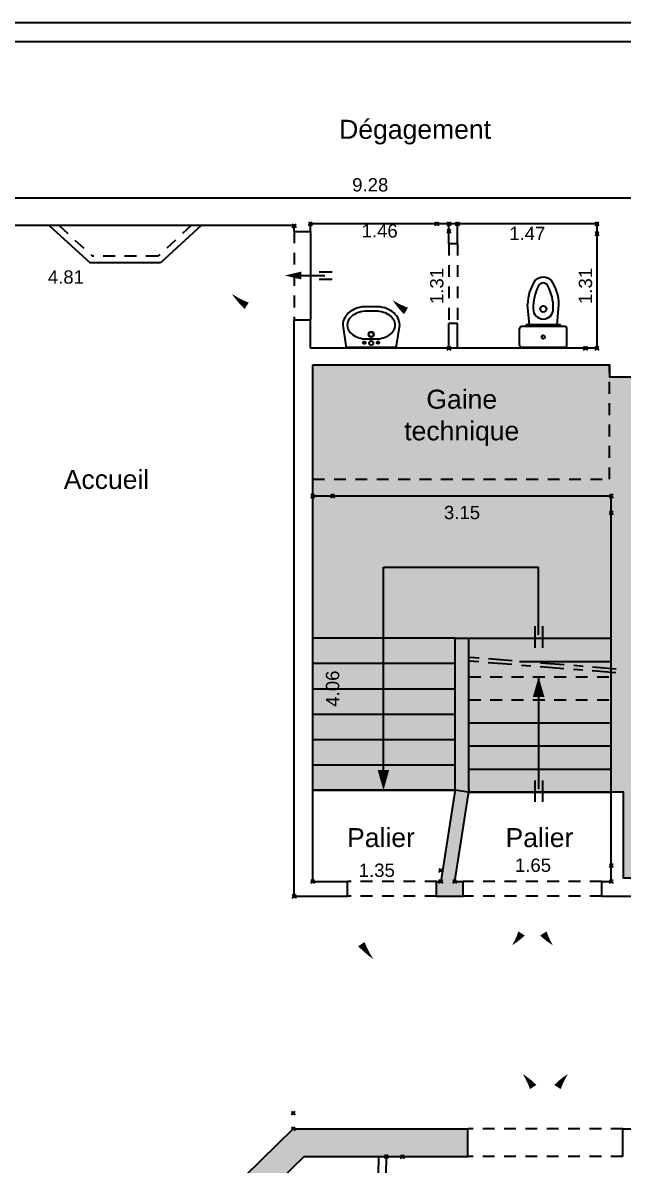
# Model space of a CAD drawing. Header units: metres. Extents: x 46.9 to 94.2, y 5.9 to 84.
# Drawn here: x 58.76 to 65.08, y 20.3 to 32.33 of the extents above; entities that cross this region are included whole.
import ezdxf
from ezdxf.enums import TextEntityAlignment as Align

# ---------------------------------------------------------------- set-up
doc = ezdxf.new("R2010")
doc.units = ezdxf.units.M
doc.header["$PDMODE"] = 35
doc.header["$PDSIZE"] = 0.02
doc.linetypes.add('AXES', pattern=[2, 1.25, -0.25, 0.25, -0.25])
doc.linetypes.add('CACHE2', pattern=[0.1875, 0.125, -0.0625])
for name, color, linetype in [('GEX_BAT_cloison', 2, 'Continuous'), ('GEX_BAT_escalier_rampe', 6, 'Continuous'), ('GEX_BAT_gaine_tremie', 13, 'Continuous'), ('GEX_BAT_linteau_cloison', 3, 'CACHE2'), ('GEX_BAT_linteau_mur', 6, 'CACHE2'), ('GEX_BAT_mur', 1, 'Continuous'), ('GEX_MEP_txt_cot_plani', 30, 'Continuous'), ('GEX_MEP_txt_designation', 7, 'Continuous')]:
    doc.layers.add(name, color=color, linetype=linetype)
for name, color, linetype, true_color in [('GEX_EDS_sdp_2-tremie', 7, 'Continuous', 0xffff7f), ('GEX_EQU_sanitaire', 9, 'Continuous', 0x808080), ('GEX_MEP_mur_pochage', 7, 'Continuous', 0x999999), ('GEX_MEP_ouvrant_porte', 9, 'Continuous', 0x808080)]:
    doc.layers.add(name, color=color, linetype=linetype, true_color=true_color)
doc.styles.add('Cota100', font='swissl.ttf', dxfattribs={"height": 0.14})
doc.styles.add('Designation', font='swissl.ttf', dxfattribs={"height": 0.2})
doc.styles.add('Désignation', font='swissl.ttf', dxfattribs={"height": 0.2})
doc.dimstyles.new('00SCP', dxfattribs={"dimtxt": 0.2, "dimasz": 0.1, "dimexe": 1.25, "dimexo": 0.625, "dimgap": 0.05, "dimtad": 0, "dimzin": 0, "dimdsep": 46, "dimtxsty": 'Cota100', "dimblk": 'NONE', "dimcen": 0, "dimse1": 1, "dimse2": 1, "dimsd1": 1, "dimsd2": 1, "dimclrd": 256, "dimclrt": 256, "dimaunit": 2, "dimazin": 0, "dimtfac": 1, "dimtofl": 0, "dimtmove": 0, "dimatfit": 3, "dimldrblk": 'NONE', "dimfxl": 1, "dimlwd": -1, "dimarcsym": 0})

# ---------------------------------------------------------------- blocks, each defined once
blk = doc.blocks.new('F_marche')
at = {"layer": 'GEX_BAT_escalier_rampe'}
for p, q in [((-0.03792431210968061, -0.09339923793413618), (-0.0379243121374202, -0.2289767161710188)), ((0.03792431207148184, -0.09339923795050709), (0.0379243120432875, -0.2289767161864802))]:
    blk.add_line(p, q, dxfattribs=at)
blk.add_lwpolyline([(1.955413608811796e-11, 0.09339923794232163, 0.08319645964832739, 0, 0), (5.502442945726216e-11, 0.2695829558288096, 0, 0, 0)], format="xyseb", dxfattribs=at)
blk.add_lwpolyline([(1.955413608811796e-11, 0.09339923794232163), (-1.909938873723149e-11, -0.09339923794232163), (-3.092281986027956e-11, -0.152155470433172)], dxfattribs=at)
blk = doc.blocks.new('WC_anc')
at = {"layer": 'GEX_EQU_sanitaire'}
for p, q in [((-0.2299999999995634, 0), (0.2299999999995634, 0)), ((-0.25, -0.01999999999998181), (-0.25, -0.2000000000000455)), ((0.25, -0.01999999999998181), (0.25, -0.2000000000000455)), ((-0.2299999999995634, -0.2200000000000273), (0.2299999999995634, -0.2200000000000273)), ((-0.1800211909576319, -0.2400000000000091), (-0.1800211909576319, -0.2200000000000273)), ((-0.1800211909576319, -0.2400000000000091), (0.1800211909576319, -0.2400000000000091)), ((-0.1455349706211564, -0.2400000000000091), (-0.1655349706215929, -0.4513128155659842)), ((0.1455349706211564, -0.2400000000000091), (0.1655349706215929, -0.4513128155659842)), ((0.1800211909576319, -0.2200000000000273), (0.1800211909576319, -0.2400000000000091))]:
    blk.add_line(p, q, dxfattribs=at)
for centre, radius in [((0, -0.1100000000000136), 0.01808360721902258), ((0, -0.4057859205188379), 0.03256487162645499)]:
    blk.add_circle(centre, radius, dxfattribs=at)
for centre, radius, start, end in [((-0.2299999999995634, -0.01999999999998181), 0.02, 90, 180), ((0.2299999999995634, -0.01999999999998181), 0.02, 0, 90), ((-0.2299999999995634, -0.2000000000000455), 0.02, 180, 270), ((0.2299999999995634, -0.2000000000000455), 0.02, 270, 0), ((0, -0.4057859205188379), 0.1060212552761711, 0, 180), ((0.2980036237804597, -0.4449736446969155), 0.4635819383751183, 180.7835056242657, 214.5960937535765), ((0.4098907800525922, -0.4136457472908432), 0.51598738613228, 179.1272028522205, 207.1953121396612), ((-0.4098907800525922, -0.4136457472909569), 0.5159873861322742, 332.8046878603388, 0.8727971477925268), ((-0.2980036237804597, -0.4449736446970292), 0.4635819383751183, 325.4039062464342, 359.2164943749918), ((0.002048223230303847, -0.6047060774502597), 0.1343332534198252, 230.3853511661666, 269.1263585809832), ((0, -0.6242586016226142), 0.05515311442279596, 207.195312139602, 332.8046878603388), ((-0.002048223230303847, -0.6047060774502597), 0.1343332534198252, 270.8736414190167, 309.6146488338334)]:
    blk.add_arc(centre, radius, start, end, dxfattribs=at)
blk = doc.blocks.new('Lav_anc_1v')
at = {"layer": 'GEX_EQU_sanitaire'}
for points in [[(0.2671999807789689, -0.01364011874238713, 0.3714912022124027), (0.2513749701811321, 0), (-0.2513749701811321, 0, 0.3714912022124027), (-0.2671999807789689, -0.01364011874238713), (-0.2999999999992724, -0.2335921396638696, 0.1305202039243793), (-0.2796980951852674, -0.310040270441732, 0.001378107605850219), (-0.2792746499490022, -0.3107765809872944, 0.1066419042165476), (-0.2201854041159095, -0.3758630628221908, 0.08343840775337649), (-0.1423817943559698, -0.4138970895614875, 0.07217341362277754), (-0.04800000000091131, -0.4275921396651938), (0.04800000000068394, -0.4275921396651938, 0.0721734136215435), (0.1423817943541508, -0.4138970895614875, 0.08343840775345376), (0.2201854041140905, -0.3758630628221908, 0.106641904216498), (0.2792746499471832, -0.3107765809877492, 0.1319220404657991), (0.2999999999992724, -0.2335921396638696)], [(0.1287391805835796, -0.09930761011992217, 0.07217341362128663), (0.04800000000068394, -0.08759213966322932), (-0.04800000000068394, -0.08759213966322932, 0.07217341362288392), (-0.1287391805853986, -0.09930761011992217, 0.0834384077533716), (-0.1922497833638772, -0.1303545496102743, 0.1066419042166471), (-0.2377308882805664, -0.1804517384848623, 0.1319220404663179), (-0.2520000000022264, -0.2335921396638696, 0.1319220404661892), (-0.2377308882805664, -0.2867325408428769, 0.1066419042165444), (-0.1922497833638772, -0.3368297297179197, 0.0834384077533782), (-0.1287391805853986, -0.3678766692082718, 0.07217341362182433), (-0.04800000000187765, -0.3795921396645099), (0.04800000000068394, -0.3795921396645099, 0.07217341362126348), (0.1287391805835796, -0.3678766692082718, 0.08343917009734833), (0.1922503085993981, -0.3368293538114813, 0.1066408862363475), (0.2377308882787474, -0.2867325408433317, 0.131922040466341), (0.2520000000004075, -0.2335921396638696, 0.1319220404663902), (0.2377308882787474, -0.1804517384848623, 0.1066419042165821), (0.1922497833620582, -0.1303545496102743, 0.08343840775341206)], [(-0.08498993401315147, -0.04786038884594745, -1), (-0.05879794668055638, -0.04786038884594745, -1)], [(0.0280000000001337, -0.1355921396634585, -1), (-0.0280000000001337, -0.1355921396634585, -1)], [(0.0240000000001146, -0.1355921396634585, -1), (-0.0240000000001146, -0.1355921396634585, -1)], [(-0.02242018649707234, -0.04379606983138729, -1), (0.02242018649707234, -0.04379606983138729, -1)], [(0.05879794668055638, -0.04786038884594745, -1), (0.08498993401315147, -0.04786038884594745, -1)]]:
    blk.add_lwpolyline(points, format="xyb", close=True, dxfattribs=at)
blk = doc.blocks.new('*D41')
at = {"color": 0, "transparency": 16777216}
for p in [(62.58839905934109, 20.39080732222282), (62.75631940925791, 20.38861168161501), (62.53147243564216, 16.03711731617841)]:
    blk.add_point(p, dxfattribs=at)
at = {"layer": 'GEX_MEP_txt_cot_plani', "transparency": 16777216, "insert": (62.72785609740845, 18.2117666785928), "char_height": 0.14, "attachment_point": 5, "rotation": 89.25087238310023, "style": 'Cota100'}
blk.add_mtext('4.35', dxfattribs=at)
blk = doc.blocks.new('_None')
blk = doc.blocks.new('*D79')
at = {"color": 0, "transparency": 16777216}
for p in [(67.05886849839189, 30.6200797102656), (57.77886836257675, 30.48496669622273), (67.05886836257106, 30.48495736825226)]:
    blk.add_point(p, dxfattribs=at)
at = {"layer": 'GEX_MEP_txt_cot_plani', "transparency": 16777216, "insert": (62.41886849839473, 30.62008437425083), "char_height": 0.14, "attachment_point": 5, "rotation": 359.9999424080453, "style": 'Cota100'}
blk.add_mtext('9.28', dxfattribs=at)
blk = doc.blocks.new('*D80')
at = {"color": 0, "transparency": 16777216}
for p in [(61.78782359366322, 30.21107489045788), (63.24782359366142, 30.21107342288632), (63.24782351765973, 30.135463849233)]:
    blk.add_point(p, dxfattribs=at)
at = {"layer": 'GEX_MEP_txt_cot_plani', "transparency": 16777216, "insert": (62.51782351766066, 30.13546458301877), "char_height": 0.14, "attachment_point": 5, "rotation": 359.9999424070844, "style": 'Cota100'}
blk.add_mtext('1.46', dxfattribs=at)
blk = doc.blocks.new('*D81')
at = {"color": 0, "transparency": 16777216}
for p in [(63.12021081656779, 30.21107355116173), (63.24782359366418, 30.21107342288724), (63.24782227687137, 28.90107342288775)]:
    blk.add_point(p, dxfattribs=at)
at = {"layer": 'GEX_MEP_txt_cot_plani', "transparency": 16777216, "insert": (63.1202101581714, 29.55607355116198), "char_height": 0.14, "attachment_point": 5, "rotation": 89.99994240712196, "style": 'Cota100'}
blk.add_mtext('1.31', dxfattribs=at)
blk = doc.blocks.new('*D82')
at = {"color": 0, "transparency": 16777216}
for p in [(64.80782359366002, 30.21107185479741), (64.68653958980732, 28.90107197670933), (64.807822276869, 28.90107185479792)]:
    blk.add_point(p, dxfattribs=at)
at = {"layer": 'GEX_MEP_txt_cot_plani', "transparency": 16777216, "insert": (64.68654024820283, 29.55607197670906), "char_height": 0.14, "attachment_point": 5, "rotation": 89.9999424072012, "style": 'Cota100'}
blk.add_mtext('1.31', dxfattribs=at)
blk = doc.blocks.new('*D83')
at = {"color": 0, "transparency": 16777216}
for p in [(63.33782359366158, 30.2110733324207), (64.80782359366002, 30.2110718547974), (64.80782349104064, 30.10898191151408)]:
    blk.add_point(p, dxfattribs=at)
at = {"layer": 'GEX_MEP_txt_cot_plani', "transparency": 16777216, "insert": (64.07282349104145, 30.10898265032571), "char_height": 0.14, "attachment_point": 5, "rotation": 359.99994240708924, "style": 'Cota100'}
blk.add_mtext('1.47', dxfattribs=at)
blk = doc.blocks.new('*D105')
at = {"color": 0, "transparency": 16777216}
for p in [(61.60781418061832, 20.84659193460992), (61.60781401554412, 20.68236935403729), (70.44781401553608, 20.68236046819493)]:
    blk.add_point(p, dxfattribs=at)
at = {"layer": 'GEX_MEP_txt_cot_plani', "transparency": 16777216, "insert": (66.02781418061431, 20.84658749168873), "char_height": 0.14, "attachment_point": 5, "rotation": 359.99994240709674, "style": 'Cota100'}
blk.add_mtext('8.84', dxfattribs=at)
blk = doc.blocks.new('*D107')
at = {"color": 0, "transparency": 16777216}
for p in [(56.8078235735602, 30.19107989628446), (61.61782357355878, 30.19107506134059), (56.8078230291047, 29.64943329029666)]:
    blk.add_point(p, dxfattribs=at)
at = {"layer": 'GEX_MEP_txt_cot_plani', "transparency": 16777216, "insert": (59.21282302910399, 29.64943087282473), "char_height": 0.14, "attachment_point": 5, "rotation": 359.999942407094, "style": 'Cota100'}
blk.add_mtext('4.81', dxfattribs=at)
blk = doc.blocks.new('*D125')
at = {"color": 0, "transparency": 16777216}
for p in [(61.81282071380154, 27.34607486532968), (62.02274933621332, 27.34607465431253), (61.81281663274966, 23.28607486533291)]:
    blk.add_point(p, dxfattribs=at)
at = {"layer": 'GEX_MEP_txt_cot_plani', "transparency": 16777216, "insert": (62.02274729568739, 25.31607465431414), "char_height": 0.14, "attachment_point": 5, "rotation": 89.99994240713077, "style": 'Cota100'}
blk.add_mtext('4.06', dxfattribs=at)
blk = doc.blocks.new('*D126')
at = {"color": 0, "transparency": 16777216}
for p in [(61.81282071380065, 27.34607486532969), (64.95804432310797, 27.34607170379786), (64.95804414563105, 27.16951027103278)]:
    blk.add_point(p, dxfattribs=at)
at = {"layer": 'GEX_MEP_txt_cot_plani', "transparency": 16777216, "insert": (63.3854323409774, 27.16951185179869), "char_height": 0.14, "attachment_point": 5, "rotation": 359.9999424071377, "style": 'Cota100'}
blk.add_mtext('3.15', dxfattribs=at)
blk = doc.blocks.new('*D127')
at = {"color": 0, "transparency": 16777216}
for p in [(63.16281674975131, 23.40247300206192), (61.81281663275057, 23.28607486533201), (63.16281663274821, 23.28607350833136)]:
    blk.add_point(p, dxfattribs=at)
at = {"layer": 'GEX_MEP_txt_cot_plani', "transparency": 16777216, "insert": (62.4878167497525, 23.40247368056223), "char_height": 0.14, "attachment_point": 5, "rotation": 359.99994240710356, "style": 'Cota100'}
blk.add_mtext('1.35', dxfattribs=at)
blk = doc.blocks.new('*D128')
at = {"color": 0, "transparency": 16777216}
for p in [(64.95804041266989, 23.45580824519129), (63.30781663274774, 23.28607336257847), (64.95804024205334, 23.28607170379928)]:
    blk.add_point(p, dxfattribs=at)
at = {"layer": 'GEX_MEP_txt_cot_plani', "transparency": 16777216, "insert": (64.13292860801708, 23.45580907458088), "char_height": 0.14, "attachment_point": 5, "rotation": 359.99994240717086, "style": 'Cota100'}
blk.add_mtext('1.65', dxfattribs=at)
blk = doc.blocks.new('*D129')
at = {"color": 0, "transparency": 16777216}
for p in [(61.61781647694804, 23.13107506134383), (70.44781647694433, 23.1310661855532), (70.4478162815054, 22.93663552795441)]:
    blk.add_point(p, dxfattribs=at)
at = {"layer": 'GEX_MEP_txt_cot_plani', "transparency": 16777216, "insert": (66.03281628150727, 22.9366399658497), "char_height": 0.14, "attachment_point": 5, "rotation": 359.99994240709594, "style": 'Cota100'}
blk.add_mtext('8.83', dxfattribs=at)

msp = doc.modelspace()

# ---------------------------------------------------------------- hatches: boundary and pattern name
at = {"layer": 'GEX_EDS_sdp_2-tremie'}
h = msp.add_hatch(color=256, dxfattribs=at)
edge = h.paths.add_edge_path()
edge.add_line((61.81282210095469, 28.72607486532979), (64.93782210095196, 28.72607172412791))
edge.add_line((64.93782210095196, 28.72607172412791), (64.93782197418568, 28.59995950014309))
edge.add_line((64.93782197418568, 28.59995950014309), (66.3005932231863, 28.59995813030218))
edge.add_line((66.3005932231863, 28.59995813030218), (66.30059004791747, 25.44107035428715))
edge.add_line((66.30059004791747, 25.44107035428715), (70.7078187989191, 25.44106592420303))
edge.add_line((70.7078187989191, 25.44106592420303), (70.70782074786166, 27.37995370022236))
edge.add_line((70.70782074786166, 27.37995370022236), (71.845591996861, 27.37995255655005))
edge.add_line((71.845591996861, 27.37995255655005), (71.84559100155548, 26.38978390078955))
edge.add_arc((71.82657353126149, 26.20745257566693), 0.1833204197501029, -8.627596490240819, 84.04548229141233, ccw=False)
edge.add_line((72.00781954163722, 26.17995239348147), (73.00559079064078, 26.17995139053346))
edge.add_line((73.00559079064078, 26.17995139053346), (73.00558970001111, 25.09495139053524))
edge.add_line((73.00558970001111, 25.09495139053524), (70.70781845101192, 25.09495370022341))
edge.add_line((70.70781845101192, 25.09495370022341), (70.54781845101661, 25.094953861053))
edge.add_line((70.54781845101661, 25.094953861053), (70.5478166679286, 23.32106608503454))
edge.add_line((70.5478166679286, 23.32106608503454), (65.08781666792402, 23.32107157334667))
edge.add_line((65.08781666792402, 23.32107157334667), (65.08781757761881, 24.22607157334824))
edge.add_line((65.08781757761881, 24.22607157334824), (63.45341069488586, 24.22607321623127))
edge.add_line((63.45341069488586, 24.22607321623127), (63.31150844088825, 24.24607335886867))
edge.add_line((63.31150844088825, 24.24607335886867), (61.81281759772628, 24.24607486533114))
edge.add_line((61.81281759772628, 24.24607486533114), (61.81282071379792, 27.34607486532968))
edge.add_line((61.81282071379792, 27.34607486532968), (61.81282210095469, 28.72607486532979))
at = {"layer": 'GEX_MEP_mur_pochage'}
for points in [[(63.45781920601985, 25.84607321180101), (63.31281920602214, 25.846073357553), (63.31281760622187, 24.25452573119765), (63.16281663274822, 23.28607350833136), (63.11781663275087, 23.28607355356507), (63.11781647694806, 23.13107355356533), (63.39781647694781, 23.1310732721131), (63.39781663275153, 23.28607327211284), (63.30781663274578, 23.28607336257846), (63.45781760621867, 24.25452558543657)], [(59.21009235759175, 17.93887573048323), (61.72099140382761, 20.39080819412811), (63.44839905933986, 20.39080645776266), (63.44839935241362, 20.68236750390679), (61.60781401554414, 20.68236935403729), (59.10781156158373, 18.24107758436276), (56.7541514148661, 18.2410799502286), (56.75415111109851, 17.93887819916017)]]:
    msp.add_hatch(color=256, dxfattribs=at).paths.add_polyline_path(points)

# ---------------------------------------------------------------- linework, layer by layer
at = {"layer": 'GEX_BAT_cloison'}
for p, q in [((63.24782338257228, 30.0010734228872), (63.24782359366145, 30.21107342288633)), ((63.33782338257333, 30.00107333242067), (63.3378235936616, 30.2110733324198)), ((63.33782338257333, 30.00107333242067), (63.24782338257319, 30.0010734228872)), ((63.24782227686956, 28.90107342288775), (63.2478225382165, 29.16107342288797)), ((63.33782253821755, 29.16107333242144), (63.2478225382165, 29.16107342288706)), ((63.33782227686879, 28.90107333242122), (63.33782253821755, 29.16107333242144)), ((62.50172896422555, 19.88120826130489), (62.50839222195009, 20.39080740264399)), ((62.58172212636691, 19.88016231163147), (62.5883990593411, 20.39080732222283))]:
    msp.add_line(p, q, dxfattribs=at)
at = {"layer": 'GEX_BAT_escalier_rampe'}
for p, q in [((61.78782351324662, 30.13107489045797), (61.78782257842249, 29.20107489045859)), ((62.5578176523295, 24.30036101745827), (62.55781995946109, 26.59607411646812)), ((62.55781995946109, 26.59607411646812), (64.19281995990696, 26.59607247298845)), ((64.1928192419391, 25.88180974525585), (64.19281995990696, 26.59607247298845)), ((64.15398829262722, 25.97261922447069), (64.15398806615849, 25.74733817457673)), ((64.23165037383023, 25.9726191464033), (64.2316501473615, 25.7473380965057)), ((63.31281920602214, 25.846073357553), (61.81281920602305, 25.8460748653315)), ((63.45781920601894, 25.84607321180101), (64.95804281532946, 25.84607170379877)), ((63.31281893763753, 25.57907335755317), (61.81281893763753, 25.57907486533168)), ((63.99036786365468, 25.60307267649114), (64.95804257106829, 25.60307170379929)), ((64.19281879891878, 25.44107247298871), (64.19281761010188, 24.25814396182614)), ((63.31281866925474, 25.31207335755334), (61.81281866925292, 25.31207486533185)), ((63.31281840086831, 25.04507335755352), (61.8128184008674, 25.04507486533203)), ((63.45781831039949, 24.95507321180048), (64.93781831039814, 24.95507172412545)), ((63.31281813248461, 24.77807335755278), (61.81281813248279, 24.7780748653322)), ((63.45781806613832, 24.712073211801), (64.95804167544793, 24.71207170379694)), ((63.31281786409909, 24.51107335755296), (61.81281786409818, 24.51107486533238)), ((63.45781782187896, 24.46907321180151), (64.95804143118858, 24.46907170379745)), ((64.15398666079, 24.34895344104189), (64.15398643432127, 24.12367239114701)), ((64.2316487419921, 24.34895336297359), (64.23164851552337, 24.1236723130769)), ((61.81281759772628, 24.24607486533114), (63.31150844088825, 24.24607335886867)), ((63.45341069488495, 24.22607321623127), (64.95804118692922, 24.22607170379797))]:
    msp.add_line(p, q, dxfattribs=at)
at = {"layer": 'GEX_BAT_escalier_rampe', "linetype": 'AXES', "ltscale": 0.2}
for p, q in [((65.01071107143616, 25.52255350221913), (63.37951893637091, 25.65127709521494)), ((65.00756430174351, 25.4826774713174), (63.37637216667918, 25.61140106431321))]:
    msp.add_line(p, q, dxfattribs=at)
at = {"layer": 'GEX_BAT_escalier_rampe', "linetype": 'CACHE2'}
for p, q in [((63.45781879891911, 25.44107321180036), (64.95804240822872, 25.4410717037963)), ((63.45781855465884, 25.19807321179997), (64.95804216396846, 25.19807170379681))]:
    msp.add_line(p, q, dxfattribs=at)
at = {"layer": 'GEX_BAT_escalier_rampe'}
for points in [[(64.19281858527575, 25.22867966411559, 0.1211528466772961, 0, 0), (64.19281879891878, 25.44107247298871, 0, 0, 0)], [(62.55781781136648, 24.45846692534087, 0.1211528466772961, 0, 0), (62.55781759772344, 24.24607411646866, 0, 0, 0)]]:
    msp.add_lwpolyline(points, format="xyseb", dxfattribs=at)
at = {"layer": 'GEX_BAT_gaine_tremie'}
for p, q in [((59.03782357356158, 30.19107765471927), (59.46712494021267, 29.8010772231919)), ((60.63782357356013, 30.19107604642249), (60.20852142286367, 29.80107647795012)), ((60.20852142286276, 29.80107647795012), (59.46712494021176, 29.8010772231919))]:
    msp.add_line(p, q, dxfattribs=at)
at = {"layer": 'GEX_BAT_gaine_tremie', "linetype": 'CACHE2'}
for p, q in [((59.14192613766318, 30.19107755007735), (59.49417341286517, 29.87107719600226)), ((60.53372100945762, 30.19107615106441), (60.18147309093911, 29.87107650513917)), ((60.18147309093911, 29.87107650513917), (59.49417341286517, 29.87107719600226))]:
    msp.add_line(p, q, dxfattribs=at)
at = {"layer": 'GEX_BAT_linteau_cloison'}
for p, q in [((63.24782338257228, 30.0010734228872), (63.24782253821377, 29.16107342288706)), ((63.33782338257333, 30.00107333242067), (63.33782253821482, 29.16107333242144))]:
    msp.add_line(p, q, dxfattribs=at)
at = {"layer": 'GEX_BAT_linteau_mur'}
for p, q in [((61.61782351324564, 30.1310750613402), (61.61782257842424, 29.20107506134082)), ((61.78782351324298, 30.13107489045797), (61.78782257842249, 29.20107489045859)), ((63.11781663274996, 23.28607355356507), (62.17781663274764, 23.28607449843912)), ((64.85781663274702, 23.28607180454037), (63.39781663275153, 23.28607327211193)), ((63.11781647694806, 23.13107355356533), (62.17781647694483, 23.13107449844028)), ((64.85781647694421, 23.13107180454153), (63.39781647694781, 23.1310732721131)), ((65.07839935240918, 20.68236586545481), (63.44839935241362, 20.68236750390679)), ((65.07839905933724, 20.39080481930978), (63.44839905933986, 20.39080645776266))]:
    msp.add_line(p, q, dxfattribs=at)
at = {"layer": 'GEX_BAT_mur'}
for p, q in [((74.54582665717953, 32.32670276441968), (55.01299524609658, 32.326722398534)), ((68.6607880336187, 32.12670867997349), (57.77887001284398, 32.12671961831802)), ((57.77886836257676, 30.48496669622273), (65.16386836257516, 30.48495927292515)), ((61.78782351324935, 30.13107489045797), (61.78782359366323, 30.21107489045789)), ((64.80782359366003, 30.21107185479741), (61.78782359366323, 30.21107489045789)), ((64.80782227686723, 28.90107185479792), (64.80782359366003, 30.21107185479741)), ((61.61782357355878, 30.1910750613406), (56.75416342683911, 30.19107995022205)), ((61.61782351324837, 30.1310750613402), (61.61782357355969, 30.19107506133969)), ((61.61782351324837, 30.1310750613402), (61.78782351324753, 30.13107489045797)), ((61.61781647694806, 23.13107506134384), (61.61782257842424, 29.20107506134082)), ((61.61782257842606, 29.20107506134082), (61.78782257842431, 29.20107489045859)), ((61.78782227686861, 28.9010748904584), (61.78782257842522, 29.20107489045859)), ((64.80782227686723, 28.90107185479792), (61.78782227686861, 28.9010748904584)), ((61.81281663274876, 23.28607486533201), (61.81282071379883, 27.34607486532968)), ((61.81282071379701, 27.34607486532968), (64.95804432310797, 27.34607170379786)), ((64.95804024205427, 23.28607170379837), (64.95804432310797, 27.34607170379786)), ((63.31281760622187, 24.25452573119765), (63.31281920602214, 25.846073357553)), ((63.31281920602214, 25.846073357553), (63.45781920601985, 25.84607321180101)), ((63.45781760621867, 24.25452558543657), (63.45781920601985, 25.84607321180101)), ((63.31281760622187, 24.25452573119765), (63.16281663274822, 23.28607350833136)), ((63.45781760621867, 24.25452558543657), (63.30781663274593, 23.28607336257937)), ((61.81281663274876, 23.28607486533201), (62.17781663275036, 23.28607449843912)), ((62.17781647694756, 23.13107449844028), (62.17781663275036, 23.28607449843912)), ((63.11781647694806, 23.13107355356533), (63.11781663275087, 23.28607355356507)), ((63.11781663275087, 23.28607355356507), (63.16281663274822, 23.28607350833136)), ((63.30781663274774, 23.28607336257846), (63.39781663275244, 23.28607327211284)), ((63.39781647694781, 23.1310732721131), (63.39781663275153, 23.28607327211284)), ((64.85781647694694, 23.13107180454153), (64.85781663274884, 23.28607180454128)), ((64.85781663274884, 23.28607180454128), (64.95804024205427, 23.28607170379837)), ((61.61781647694806, 23.13107506134384), (62.17781647694756, 23.13107449844028)), ((63.11781647694806, 23.13107355356533), (63.3978164769469, 23.1310732721131)), ((64.85781647694694, 23.13107180454153), (65.44781647694526, 23.13107121148187)), ((61.60781401554414, 20.68236935403729), (59.10781156158373, 18.24107758436276)), ((61.60781401554414, 20.68236935403729), (63.44839935241453, 20.68236750390679)), ((63.44839905933986, 20.39080645776266), (63.44839935241362, 20.6823675039077)), ((65.07839905933997, 20.39080481930978), (65.0783993524119, 20.68236586545481)), ((65.078399352411, 20.68236586545481), (68.247814015539, 20.68236267960401)), ((61.72099140382761, 20.39080819412811), (59.21009235759175, 17.93887573048323)), ((61.72099140382761, 20.39080819412811), (63.44839905934077, 20.39080645776266))]:
    msp.add_line(p, q, dxfattribs=at)
at = {"layer": 'GEX_BAT_mur', "linetype": 'CACHE2'}
for p, q in [((61.81282088970693, 27.52107486532987), (61.81282210095469, 28.72607486532979)), ((61.81282210095469, 28.72607486532979), (64.93782210095105, 28.72607172412427)), ((64.9378208897042, 27.52107172412707), (64.93782210095105, 28.72607172412427)), ((61.81282088970511, 27.52107486532987), (64.9378208897042, 27.52107172412707))]:
    msp.add_line(p, q, dxfattribs=at)
at = {"layer": 'GEX_EDS_sdp_2-tremie', "flags": 128}
msp.add_lwpolyline([(61.81282210095469, 28.72607486532979), (64.93782210095196, 28.72607172412791), (64.93782197418568, 28.59995950014309), (66.3005932231863, 28.59995813030218), (66.30059004791747, 25.44107035428715), (70.7078187989191, 25.44106592420303), (70.70782074786166, 27.37995370022236), (71.845591996861, 27.37995255655005), (71.84559100155548, 26.38978390078955, -0.4279451727842913), (72.00781954163722, 26.17995239348147), (73.00559079064078, 26.17995139053346), (73.00558970001111, 25.09495139053524), (70.70781845101192, 25.09495370022341), (70.54781845101661, 25.094953861053), (70.5478166679286, 23.32106608503454), (65.08781666792402, 23.32107157334667), (65.08781757761881, 24.22607157334824), (63.45341069488586, 24.22607321623127), (63.31150844088825, 24.24607335886867), (61.81281759772628, 24.24607486533114), (61.81282071379792, 27.34607486532968)], format="xyb", close=True, dxfattribs=at)
at = {"layer": 'GEX_MEP_ouvrant_porte', "flags": 128}
for points in [[(61.61782351324564, 30.1310750613402, 0, 0, 0), (60.96021354572258, 29.47346641585682, 0, 0.07999999999999999, 0.05432790184938657), (61.11729670719433, 29.34725562012682, 0, 0, 0.1430387188214152), (61.61782257842424, 29.20107506134082, 0, 0, 0.1430387188214152)], [(63.24782338257228, 30.0010734228872, 0, 0, 0), (62.65385308932673, 29.40710432373999, 0, 0.07999999999999999, 0.05432790184887391), (62.79573465452449, 29.29310747598538, 0, 0, 0.1430387188206205), (63.24782253821377, 29.16107342288706, 0, 0, 0.1430387188206205)], [(62.17781647694483, 23.13107449844028, 0, 0, 0.1430387188215916), (62.32556785263569, 22.6251663315561, 0.07999999999999999, 0, 0.05432790184918436), (62.45313543450447, 22.46639384737409, 0, 0, 0), (63.11781647694806, 23.13107355356533, 0, 0, 0)], [(64.12781647694737, 23.13107253832732, 0, 0, -0.1430387188217374), (64.01307259747864, 22.73818663940256, 0.07999999999999997, 0, -0.05432790184946106), (63.91400390836043, 22.61488480297703, 0, 0, 0), (63.39781647694963, 23.13107327209491, 0, 0, 0)], [(64.12781647694737, 23.13107253832732, 0, 0, 0.1430387188217374), (64.24255956657908, 22.73818640872832, 0.07999999999999999, 0, 0.05432790184946106), (64.34162800781723, 22.61488437314074, 0, 0, 0), (64.85781647694421, 23.13107180454153, 0, 0, 0)], [(63.44839935241362, 20.68236750391225, 0, 0, 0), (64.02469195836238, 21.25865895129391, 0, 0.07999999999999999, -0.05432790184920293), (64.13529576604469, 21.1209998293707, 0, 0, -0.1430387188213674), (64.2633993524123, 20.68236668468126, 0, 0, -0.1430387188213674)], [(65.07839935240918, 20.68236586545481, 0, 0, 0), (64.50210790502479, 21.25865847140085, 0, 0.07999999999999999, 0.05432790184920293), (64.39150382059597, 21.12099957183273, 0, 0, 0.1430387188213674), (64.2633993524123, 20.68236668468126, 0, 0, 0.1430387188213674)]]:
    msp.add_lwpolyline(points, format="xyseb", dxfattribs=at)

# ---------------------------------------------------------------- block references
at = {"layer": 'GEX_BAT_escalier_rampe', "rotation": 89.99994240709744}
msp.add_blockref('F_marche', (61.78782304583547, 29.66607489045782), dxfattribs=at)
at = {"layer": 'GEX_EQU_sanitaire', "rotation": 179.9999424070974}
for name, p in [('WC_anc', (64.24135038993427, 28.90839897009482)), ('Lav_anc_1v', (62.42880273300852, 28.9105141695245))]:
    msp.add_blockref(name, p, dxfattribs=at)

# ---------------------------------------------------------------- texts
at = {"layer": 'GEX_MEP_txt_designation', "style": 'Designation', "oblique": 1.175155160372758e-08}
for p in [(62.53203676978592, 23.75163263178001), (64.2012750649983, 23.75163095388507)]:
    msp.add_text('Palier', height=0.2, rotation=0.1441217313560436, dxfattribs=at).set_placement(p, align=Align.MIDDLE)
at = {"layer": 'GEX_MEP_txt_designation', "char_height": 0.2, "attachment_point": 5, "rotation": 359.999942407097, "style": 'Désignation'}
for s, insert, width in [('Dégagement', (62.89135716986584, 31.17552348349), 2.001777777777777), ('Gaine\\Ptechnique', (63.38278755664851, 28.16694630120855), 2.024380952380952), ('Accueil', (59.64065975292124, 27.51730196079916), 2.001777777777777)]:
    msp.add_mtext(s, dxfattribs=dict(at, insert=insert, width=width))

# ---------------------------------------------------------------- dimensions: what is measured, and where the dimension line sits
at = {"layer": 'GEX_MEP_txt_cot_plani'}
for p1, p2, distance, picture, middle in [((57.77886836257676, 30.48496669622273), (67.05886836257105, 30.48495736825225), 0.13512234201341833, '*D79', (62.41886849839472, 30.62008437425083)), ((61.61782357355878, 30.1910750613406), (56.8078235735602, 30.19107989628446), 0.541646605988074, '*D107', (59.21282302910398, 29.64943087282473)), ((61.78782359366323, 30.21107489045789), (63.24782359366145, 30.21107342288633), -0.0756095736533693, '*D80', (62.51782351766065, 30.13546458301877)), ((63.24782227687137, 28.90107342288775), (63.24782359366418, 30.21107342288724), 0.12761277709645266, '*D81', (63.12021015817138, 29.55607355116199)), ((63.3378235936616, 30.21107333242071), (64.80782359366003, 30.21107185479741), -0.10208994328338335, '*D83', (64.07282349104143, 30.10898265032572)), ((64.80782359366003, 30.21107185479741), (64.80782227686905, 28.90107185479792), -0.12128268706178336, '*D82', (64.68654024820282, 29.55607197670907)), ((70.4478140155361, 20.68236046819493), (61.60781401554414, 20.68236935403729), -0.16422258057270991, '*D105', (66.02781418061431, 20.84658749168874)), ((62.53147243564217, 16.03711731617841), (62.5883990593411, 20.39080732222283), -0.16793470384010406, '*D41', (62.72785609740844, 18.2117666785928))]:
    dim = msp.add_aligned_dim(p1=p1, p2=p2, distance=distance, dimstyle='00SCP', override={"dimtxt": 0.14}, dxfattribs=at)
    dim.commit()
    dim.dimension.update_dxf_attribs({"geometry": picture, "text_midpoint": middle})
for p1, p2, distance, picture, middle in [((61.81281663274967, 23.28607486533292), (61.81282071380156, 27.34607486532968), -0.20992862241187232, '*D125', (62.02274729568737, 25.31607465431415)), ((61.81282071380065, 27.34607486532968), (64.95804432310797, 27.34607170379786), -0.1765614327651694, '*D126', (63.38543234097738, 27.1695118517987)), ((61.81281663275058, 23.28607486533201), (63.16281663274822, 23.28607350833136), 0.1163994937306205, '*D127', (62.48781674975249, 23.40247368056223)), ((63.30781663274774, 23.28607336257846), (64.95804024205336, 23.28607170379928), 0.16973654139209465, '*D128', (64.13292860801707, 23.45580907458088)), ((61.61781647694806, 23.13107506134384), (70.44781647694435, 23.13106618555321), -0.19443065759889552, '*D129', (66.03281628150725, 22.93663996584971))]:
    dim = msp.add_aligned_dim(p1=p1, p2=p2, distance=distance, dimstyle='00SCP', dxfattribs=at)
    dim.commit()
    dim.dimension.update_dxf_attribs({"geometry": picture, "text_midpoint": middle})

doc.saveas('drawing.dxf')
